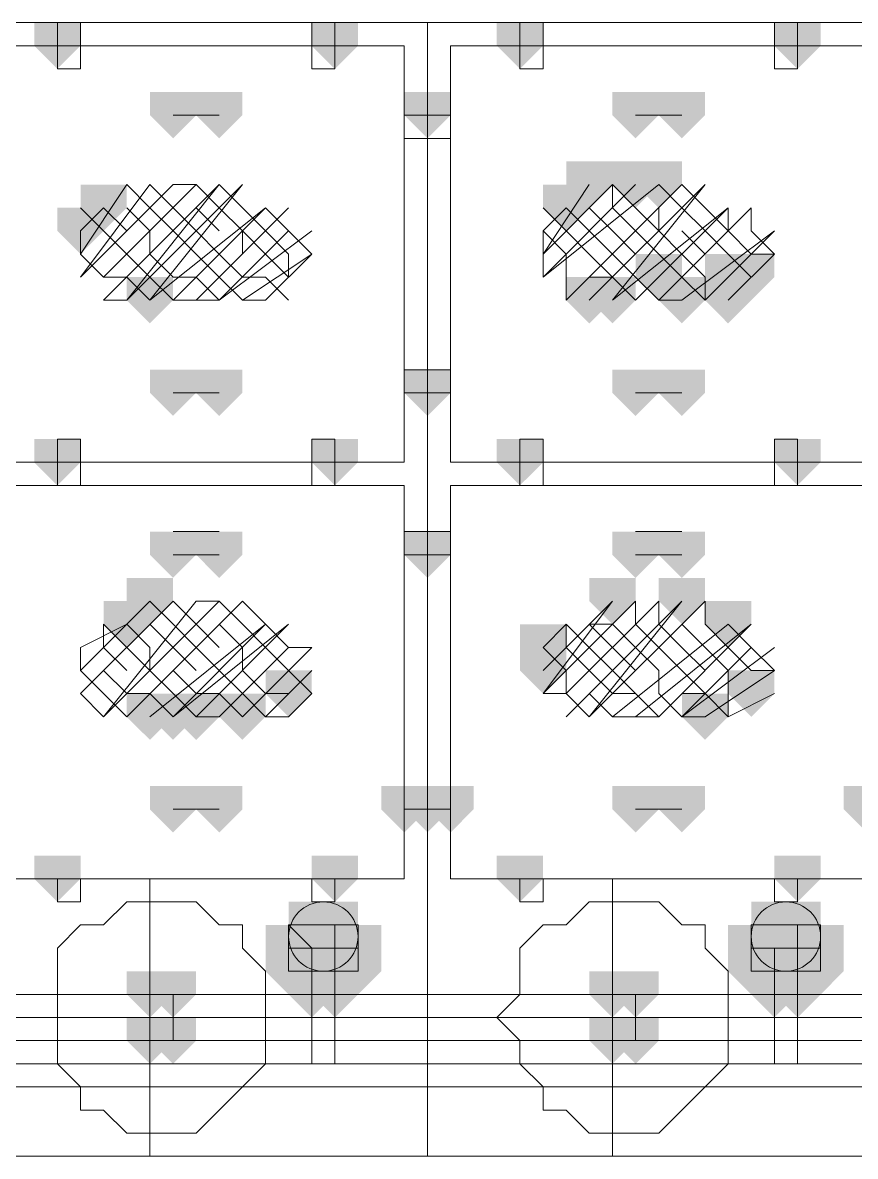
# Model space of a CAD drawing. Header units: millimetres. Extents: x 2315 to 4619, y 1334 to 1897.
# Drawn here: x 3733.624 to 3735.823, y 1525.449 to 1528.442 of the extents above; entities that cross this region are included whole.
import ezdxf

# ---------------------------------------------------------------- set-up
doc = ezdxf.new("R2010")
doc.units = ezdxf.units.MM
for name, color, linetype in [('PDF_3中心线层', 1, 'Continuous'), ('PDF_4虚线层', 2, 'Continuous'), ('PDF_5剖面线层', 2, 'Continuous'), ('PDF_剖面线层', 4, 'Continuous'), ('PDF_细实线层', 7, 'Continuous')]:
    doc.layers.add(name, color=color, linetype=linetype)

msp = doc.modelspace()

# ---------------------------------------------------------------- hatches: boundary and pattern name
at = {"layer": 'PDF_3中心线层', "transparency": 33554559}
for points in [[(3733.7154, 1528.4417), (3733.6543, 1528.4417), (3733.6543, 1528.3806), (3733.7154, 1528.3195), (3733.7765, 1528.3806), (3733.7765, 1528.4417)], [(3733.7154, 1528.4417), (3733.6543, 1528.4417), (3733.6543, 1528.3806), (3733.7154, 1528.3195), (3733.7765, 1528.3806), (3733.7765, 1528.4417)], [(3734.4484, 1528.4417), (3734.3873, 1528.4417), (3734.3873, 1528.3806), (3734.4484, 1528.3195), (3734.5094, 1528.3806), (3734.5094, 1528.4417)], [(3734.4484, 1528.4417), (3734.3873, 1528.4417), (3734.3873, 1528.3806), (3734.4484, 1528.3195), (3734.5094, 1528.3806), (3734.5094, 1528.4417)], [(3734.4484, 1528.4417), (3734.3873, 1528.4417), (3734.3873, 1528.3806), (3734.4484, 1528.3195), (3734.5094, 1528.3806), (3734.5094, 1528.4417)], [(3734.4484, 1528.4417), (3734.3873, 1528.4417), (3734.3873, 1528.3806), (3734.4484, 1528.3195), (3734.5094, 1528.3806), (3734.5094, 1528.4417)], [(3734.937, 1528.4417), (3734.8759, 1528.4417), (3734.8759, 1528.3806), (3734.937, 1528.3195), (3734.9981, 1528.3806), (3734.9981, 1528.4417)], [(3734.937, 1528.4417), (3734.8759, 1528.4417), (3734.8759, 1528.3806), (3734.937, 1528.3195), (3734.9981, 1528.3806), (3734.9981, 1528.4417)], [(3734.937, 1528.4417), (3734.8759, 1528.4417), (3734.8759, 1528.3806), (3734.937, 1528.3195), (3734.9981, 1528.3806), (3734.9981, 1528.4417)], [(3734.937, 1528.4417), (3734.8759, 1528.4417), (3734.8759, 1528.3806), (3734.937, 1528.3195), (3734.9981, 1528.3806), (3734.9981, 1528.4417)], [(3735.67, 1528.4417), (3735.6089, 1528.4417), (3735.6089, 1528.3806), (3735.67, 1528.3195), (3735.7311, 1528.3806), (3735.7311, 1528.4417)], [(3735.67, 1528.4417), (3735.6089, 1528.4417), (3735.6089, 1528.3806), (3735.67, 1528.3195), (3735.7311, 1528.3806), (3735.7311, 1528.4417)], [(3735.67, 1528.4417), (3735.6089, 1528.4417), (3735.6089, 1528.3806), (3735.67, 1528.3195), (3735.7311, 1528.3806), (3735.7311, 1528.4417)], [(3735.67, 1528.4417), (3735.6089, 1528.4417), (3735.6089, 1528.3806), (3735.67, 1528.3195), (3735.7311, 1528.3806), (3735.7311, 1528.4417)], [(3734.6927, 1528.2584), (3734.6316, 1528.2584), (3734.6316, 1528.1974), (3734.6927, 1528.1363), (3734.7538, 1528.1974), (3734.7538, 1528.2584)], [(3734.6927, 1528.2584), (3734.6316, 1528.2584), (3734.6316, 1528.1974), (3734.6927, 1528.1363), (3734.7538, 1528.1974), (3734.7538, 1528.2584)], [(3734.6927, 1528.2584), (3734.6316, 1528.2584), (3734.6316, 1528.1974), (3734.6927, 1528.1363), (3734.7538, 1528.1974), (3734.7538, 1528.2584)], [(3734.6927, 1528.2584), (3734.6316, 1528.2584), (3734.6316, 1528.1974), (3734.6927, 1528.1363), (3734.7538, 1528.1974), (3734.7538, 1528.2584)], [(3734.6927, 1527.5255), (3734.6316, 1527.5255), (3734.6316, 1527.4644), (3734.6927, 1527.4033), (3734.7538, 1527.4644), (3734.7538, 1527.5255)], [(3734.6927, 1527.5255), (3734.6316, 1527.5255), (3734.6316, 1527.4644), (3734.6927, 1527.4033), (3734.7538, 1527.4644), (3734.7538, 1527.5255)], [(3733.7154, 1527.3422), (3733.6543, 1527.3422), (3733.6543, 1527.2811), (3733.7154, 1527.2201), (3733.7765, 1527.2811), (3733.7765, 1527.3422)], [(3733.7154, 1527.3422), (3733.6543, 1527.3422), (3733.6543, 1527.2811), (3733.7154, 1527.2201), (3733.7765, 1527.2811), (3733.7765, 1527.3422)], [(3734.4484, 1527.3422), (3734.3873, 1527.3422), (3734.3873, 1527.2811), (3734.4484, 1527.2201), (3734.5094, 1527.2811), (3734.5094, 1527.3422)], [(3734.4484, 1527.3422), (3734.3873, 1527.3422), (3734.3873, 1527.2811), (3734.4484, 1527.2201), (3734.5094, 1527.2811), (3734.5094, 1527.3422)], [(3734.4484, 1527.3422), (3734.3873, 1527.3422), (3734.3873, 1527.2811), (3734.4484, 1527.2201), (3734.5094, 1527.2811), (3734.5094, 1527.3422)], [(3734.4484, 1527.3422), (3734.3873, 1527.3422), (3734.3873, 1527.2811), (3734.4484, 1527.2201), (3734.5094, 1527.2811), (3734.5094, 1527.3422)], [(3734.937, 1527.3422), (3734.8759, 1527.3422), (3734.8759, 1527.2811), (3734.937, 1527.2201), (3734.9981, 1527.2811), (3734.9981, 1527.3422)], [(3734.937, 1527.3422), (3734.8759, 1527.3422), (3734.8759, 1527.2811), (3734.937, 1527.2201), (3734.9981, 1527.2811), (3734.9981, 1527.3422)], [(3734.937, 1527.3422), (3734.8759, 1527.3422), (3734.8759, 1527.2811), (3734.937, 1527.2201), (3734.9981, 1527.2811), (3734.9981, 1527.3422)], [(3734.937, 1527.3422), (3734.8759, 1527.3422), (3734.8759, 1527.2811), (3734.937, 1527.2201), (3734.9981, 1527.2811), (3734.9981, 1527.3422)], [(3735.67, 1527.3422), (3735.6089, 1527.3422), (3735.6089, 1527.2811), (3735.67, 1527.2201), (3735.7311, 1527.2811), (3735.7311, 1527.3422)], [(3735.67, 1527.3422), (3735.6089, 1527.3422), (3735.6089, 1527.2811), (3735.67, 1527.2201), (3735.7311, 1527.2811), (3735.7311, 1527.3422)], [(3735.67, 1527.3422), (3735.6089, 1527.3422), (3735.6089, 1527.2811), (3735.67, 1527.2201), (3735.7311, 1527.2811), (3735.7311, 1527.3422)], [(3735.67, 1527.3422), (3735.6089, 1527.3422), (3735.6089, 1527.2811), (3735.67, 1527.2201), (3735.7311, 1527.2811), (3735.7311, 1527.3422)], [(3734.6927, 1527.0979), (3734.6316, 1527.0979), (3734.6316, 1527.0368), (3734.6927, 1526.9757), (3734.7538, 1527.0368), (3734.7538, 1527.0979)], [(3734.6927, 1527.0979), (3734.6316, 1527.0979), (3734.6316, 1527.0368), (3734.6927, 1526.9757), (3734.7538, 1527.0368), (3734.7538, 1527.0979)], [(3734.6927, 1526.426), (3734.6316, 1526.426), (3734.6316, 1526.3649), (3734.6927, 1526.3038), (3734.7538, 1526.3649), (3734.7538, 1526.426)], [(3734.6927, 1526.426), (3734.6316, 1526.426), (3734.6316, 1526.3649), (3734.6927, 1526.3038), (3734.7538, 1526.3649), (3734.7538, 1526.426)], [(3734.6927, 1526.426), (3734.6316, 1526.426), (3734.6316, 1526.3649), (3734.6927, 1526.3038), (3734.7538, 1526.3649), (3734.7538, 1526.426)], [(3734.6927, 1526.426), (3734.6316, 1526.426), (3734.6316, 1526.3649), (3734.6927, 1526.3038), (3734.7538, 1526.3649), (3734.7538, 1526.426)], [(3733.7154, 1526.2428), (3733.6543, 1526.2428), (3733.6543, 1526.1817), (3733.7154, 1526.1206), (3733.7765, 1526.1817), (3733.7765, 1526.2428)], [(3733.7154, 1526.2428), (3733.6543, 1526.2428), (3733.6543, 1526.1817), (3733.7154, 1526.1206), (3733.7765, 1526.1817), (3733.7765, 1526.2428)], [(3734.4484, 1526.2428), (3734.3873, 1526.2428), (3734.3873, 1526.1817), (3734.4484, 1526.1206), (3734.5094, 1526.1817), (3734.5094, 1526.2428)], [(3734.4484, 1526.2428), (3734.3873, 1526.2428), (3734.3873, 1526.1817), (3734.4484, 1526.1206), (3734.5094, 1526.1817), (3734.5094, 1526.2428)], [(3734.4484, 1526.2428), (3734.3873, 1526.2428), (3734.3873, 1526.1817), (3734.4484, 1526.1206), (3734.5094, 1526.1817), (3734.5094, 1526.2428)], [(3734.4484, 1526.2428), (3734.3873, 1526.2428), (3734.3873, 1526.1817), (3734.4484, 1526.1206), (3734.5094, 1526.1817), (3734.5094, 1526.2428)], [(3734.937, 1526.2428), (3734.8759, 1526.2428), (3734.8759, 1526.1817), (3734.937, 1526.1206), (3734.9981, 1526.1817), (3734.9981, 1526.2428)], [(3734.937, 1526.2428), (3734.8759, 1526.2428), (3734.8759, 1526.1817), (3734.937, 1526.1206), (3734.9981, 1526.1817), (3734.9981, 1526.2428)], [(3734.937, 1526.2428), (3734.8759, 1526.2428), (3734.8759, 1526.1817), (3734.937, 1526.1206), (3734.9981, 1526.1817), (3734.9981, 1526.2428)], [(3734.937, 1526.2428), (3734.8759, 1526.2428), (3734.8759, 1526.1817), (3734.937, 1526.1206), (3734.9981, 1526.1817), (3734.9981, 1526.2428)], [(3735.67, 1526.2428), (3735.6089, 1526.2428), (3735.6089, 1526.1817), (3735.67, 1526.1206), (3735.7311, 1526.1817), (3735.7311, 1526.2428)], [(3735.67, 1526.2428), (3735.6089, 1526.2428), (3735.6089, 1526.1817), (3735.67, 1526.1206), (3735.7311, 1526.1817), (3735.7311, 1526.2428)], [(3735.67, 1526.2428), (3735.6089, 1526.2428), (3735.6089, 1526.1817), (3735.67, 1526.1206), (3735.7311, 1526.1817), (3735.7311, 1526.2428)], [(3735.67, 1526.2428), (3735.6089, 1526.2428), (3735.6089, 1526.1817), (3735.67, 1526.1206), (3735.7311, 1526.1817), (3735.7311, 1526.2428)]]:
    msp.add_hatch(color=256, dxfattribs=at).paths.add_polyline_path(points)
at = {"layer": 'PDF_4虚线层', "transparency": 33554559}
for points in [[(3734.4484, 1526.0595), (3734.3873, 1526.0595), (3734.3873, 1525.9984), (3734.4484, 1525.9374), (3734.5094, 1525.9984), (3734.5094, 1526.0595)], [(3735.67, 1526.0595), (3735.6089, 1526.0595), (3735.6089, 1525.9984), (3735.67, 1525.9374), (3735.7311, 1525.9984), (3735.7311, 1526.0595)]]:
    msp.add_hatch(color=256, dxfattribs=at).paths.add_polyline_path(points)
at = {"layer": 'PDF_5剖面线层', "transparency": 33554559}
for points in [[(3735.1202, 1528.0752), (3735.0592, 1528.0752), (3735.0592, 1528.0141), (3735.1202, 1527.953), (3735.1813, 1528.0141), (3735.1813, 1528.0752)], [(3735.2424, 1528.0752), (3735.1813, 1528.0752), (3735.1813, 1528.0141), (3735.2424, 1527.953), (3735.3035, 1528.0141), (3735.3035, 1528.0752)], [(3735.3035, 1528.0752), (3735.2424, 1528.0752), (3735.2424, 1528.0141), (3735.3035, 1527.953), (3735.3646, 1528.0141), (3735.3646, 1528.0752)], [(3733.8375, 1528.0141), (3733.7765, 1528.0141), (3733.7765, 1527.953), (3733.8375, 1527.8919), (3733.8986, 1527.953), (3733.8986, 1528.0141)], [(3735.0592, 1528.0141), (3734.9981, 1528.0141), (3734.9981, 1527.953), (3735.0592, 1527.8919), (3735.1202, 1527.953), (3735.1202, 1528.0141)], [(3733.7765, 1527.953), (3733.7154, 1527.953), (3733.7154, 1527.8919), (3733.7765, 1527.8309), (3733.8375, 1527.8919), (3733.8375, 1527.953)], [(3735.3035, 1527.8309), (3735.2424, 1527.8309), (3735.2424, 1527.7698), (3735.3035, 1527.7087), (3735.3646, 1527.7698), (3735.3646, 1527.8309)], [(3735.4867, 1527.8309), (3735.4257, 1527.8309), (3735.4257, 1527.7698), (3735.4867, 1527.7087), (3735.5478, 1527.7698), (3735.5478, 1527.8309)], [(3735.5478, 1527.8309), (3735.4867, 1527.8309), (3735.4867, 1527.7698), (3735.5478, 1527.7087), (3735.6089, 1527.7698), (3735.6089, 1527.8309)], [(3733.9597, 1527.7698), (3733.8986, 1527.7698), (3733.8986, 1527.7087), (3733.9597, 1527.6476), (3734.0208, 1527.7087), (3734.0208, 1527.7698)], [(3735.1202, 1527.7698), (3735.0592, 1527.7698), (3735.0592, 1527.7087), (3735.1202, 1527.6476), (3735.1813, 1527.7087), (3735.1813, 1527.7698)], [(3735.1813, 1527.7698), (3735.1202, 1527.7698), (3735.1202, 1527.7087), (3735.1813, 1527.6476), (3735.2424, 1527.7087), (3735.2424, 1527.7698)], [(3735.3646, 1527.7698), (3735.3035, 1527.7698), (3735.3035, 1527.7087), (3735.3646, 1527.6476), (3735.4257, 1527.7087), (3735.4257, 1527.7698)], [(3735.4867, 1527.7698), (3735.4257, 1527.7698), (3735.4257, 1527.7087), (3735.4867, 1527.6476), (3735.5478, 1527.7087), (3735.5478, 1527.7698)], [(3733.9597, 1526.9757), (3733.8986, 1526.9757), (3733.8986, 1526.9147), (3733.9597, 1526.8536), (3734.0208, 1526.9147), (3734.0208, 1526.9757)], [(3735.1813, 1526.9757), (3735.1202, 1526.9757), (3735.1202, 1526.9147), (3735.1813, 1526.8536), (3735.2424, 1526.9147), (3735.2424, 1526.9757)], [(3735.3646, 1526.9757), (3735.3035, 1526.9757), (3735.3035, 1526.9147), (3735.3646, 1526.8536), (3735.4257, 1526.9147), (3735.4257, 1526.9757)], [(3733.8986, 1526.9147), (3733.8375, 1526.9147), (3733.8375, 1526.8536), (3733.8986, 1526.7925), (3733.9597, 1526.8536), (3733.9597, 1526.9147)], [(3735.4867, 1526.9147), (3735.4257, 1526.9147), (3735.4257, 1526.8536), (3735.4867, 1526.7925), (3735.5478, 1526.8536), (3735.5478, 1526.9147)], [(3734.9981, 1526.8536), (3734.937, 1526.8536), (3734.937, 1526.7925), (3734.9981, 1526.7314), (3735.0592, 1526.7925), (3735.0592, 1526.8536)], [(3734.9981, 1526.7925), (3734.937, 1526.7925), (3734.937, 1526.7314), (3734.9981, 1526.6703), (3735.0592, 1526.7314), (3735.0592, 1526.7925)], [(3734.3262, 1526.7314), (3734.2651, 1526.7314), (3734.2651, 1526.6703), (3734.3262, 1526.6092), (3734.3873, 1526.6703), (3734.3873, 1526.7314)], [(3735.5478, 1526.7314), (3735.4867, 1526.7314), (3735.4867, 1526.6703), (3735.5478, 1526.6092), (3735.6089, 1526.6703), (3735.6089, 1526.7314)], [(3733.9597, 1526.6703), (3733.8986, 1526.6703), (3733.8986, 1526.6092), (3733.9597, 1526.5482), (3734.0208, 1526.6092), (3734.0208, 1526.6703)], [(3734.0208, 1526.6703), (3733.9597, 1526.6703), (3733.9597, 1526.6092), (3734.0208, 1526.5482), (3734.0819, 1526.6092), (3734.0819, 1526.6703)], [(3734.0819, 1526.6703), (3734.0208, 1526.6703), (3734.0208, 1526.6092), (3734.0819, 1526.5482), (3734.1429, 1526.6092), (3734.1429, 1526.6703)], [(3734.204, 1526.6703), (3734.1429, 1526.6703), (3734.1429, 1526.6092), (3734.204, 1526.5482), (3734.2651, 1526.6092), (3734.2651, 1526.6703)], [(3735.4257, 1526.6703), (3735.3646, 1526.6703), (3735.3646, 1526.6092), (3735.4257, 1526.5482), (3735.4867, 1526.6092), (3735.4867, 1526.6703)]]:
    msp.add_hatch(color=256, dxfattribs=at).paths.add_polyline_path(points)
at = {"layer": 'PDF_细实线层', "transparency": 33554559}
for points in [[(3733.7154, 1528.4417), (3733.6543, 1528.4417), (3733.6543, 1528.3806), (3733.7154, 1528.3195), (3733.7765, 1528.3806), (3733.7765, 1528.4417)], [(3734.4484, 1528.4417), (3734.3873, 1528.4417), (3734.3873, 1528.3806), (3734.4484, 1528.3195), (3734.5094, 1528.3806), (3734.5094, 1528.4417)], [(3734.937, 1528.4417), (3734.8759, 1528.4417), (3734.8759, 1528.3806), (3734.937, 1528.3195), (3734.9981, 1528.3806), (3734.9981, 1528.4417)], [(3735.67, 1528.4417), (3735.6089, 1528.4417), (3735.6089, 1528.3806), (3735.67, 1528.3195), (3735.7311, 1528.3806), (3735.7311, 1528.4417)], [(3734.0208, 1528.2584), (3733.9597, 1528.2584), (3733.9597, 1528.1974), (3734.0208, 1528.1363), (3734.0819, 1528.1974), (3734.0819, 1528.2584)], [(3734.1429, 1528.2584), (3734.0819, 1528.2584), (3734.0819, 1528.1974), (3734.1429, 1528.1363), (3734.204, 1528.1974), (3734.204, 1528.2584)], [(3734.6927, 1528.2584), (3734.6316, 1528.2584), (3734.6316, 1528.1974), (3734.6927, 1528.1363), (3734.7538, 1528.1974), (3734.7538, 1528.2584)], [(3735.2424, 1528.2584), (3735.1813, 1528.2584), (3735.1813, 1528.1974), (3735.2424, 1528.1363), (3735.3035, 1528.1974), (3735.3035, 1528.2584)], [(3735.3646, 1528.2584), (3735.3035, 1528.2584), (3735.3035, 1528.1974), (3735.3646, 1528.1363), (3735.4257, 1528.1974), (3735.4257, 1528.2584)], [(3734.0208, 1527.5255), (3733.9597, 1527.5255), (3733.9597, 1527.4644), (3734.0208, 1527.4033), (3734.0819, 1527.4644), (3734.0819, 1527.5255)], [(3734.1429, 1527.5255), (3734.0819, 1527.5255), (3734.0819, 1527.4644), (3734.1429, 1527.4033), (3734.204, 1527.4644), (3734.204, 1527.5255)], [(3734.6927, 1527.5255), (3734.6316, 1527.5255), (3734.6316, 1527.4644), (3734.6927, 1527.4033), (3734.7538, 1527.4644), (3734.7538, 1527.5255)], [(3735.2424, 1527.5255), (3735.1813, 1527.5255), (3735.1813, 1527.4644), (3735.2424, 1527.4033), (3735.3035, 1527.4644), (3735.3035, 1527.5255)], [(3735.3646, 1527.5255), (3735.3035, 1527.5255), (3735.3035, 1527.4644), (3735.3646, 1527.4033), (3735.4257, 1527.4644), (3735.4257, 1527.5255)], [(3733.7154, 1527.3422), (3733.6543, 1527.3422), (3733.6543, 1527.2811), (3733.7154, 1527.2201), (3733.7765, 1527.2811), (3733.7765, 1527.3422)], [(3734.4484, 1527.3422), (3734.3873, 1527.3422), (3734.3873, 1527.2811), (3734.4484, 1527.2201), (3734.5094, 1527.2811), (3734.5094, 1527.3422)], [(3734.937, 1527.3422), (3734.8759, 1527.3422), (3734.8759, 1527.2811), (3734.937, 1527.2201), (3734.9981, 1527.2811), (3734.9981, 1527.3422)], [(3735.67, 1527.3422), (3735.6089, 1527.3422), (3735.6089, 1527.2811), (3735.67, 1527.2201), (3735.7311, 1527.2811), (3735.7311, 1527.3422)], [(3734.0208, 1527.0979), (3733.9597, 1527.0979), (3733.9597, 1527.0368), (3734.0208, 1526.9757), (3734.0819, 1527.0368), (3734.0819, 1527.0979)], [(3734.1429, 1527.0979), (3734.0819, 1527.0979), (3734.0819, 1527.0368), (3734.1429, 1526.9757), (3734.204, 1527.0368), (3734.204, 1527.0979)], [(3734.6927, 1527.0979), (3734.6316, 1527.0979), (3734.6316, 1527.0368), (3734.6927, 1526.9757), (3734.7538, 1527.0368), (3734.7538, 1527.0979)], [(3735.2424, 1527.0979), (3735.1813, 1527.0979), (3735.1813, 1527.0368), (3735.2424, 1526.9757), (3735.3035, 1527.0368), (3735.3035, 1527.0979)], [(3735.3646, 1527.0979), (3735.3035, 1527.0979), (3735.3035, 1527.0368), (3735.3646, 1526.9757), (3735.4257, 1527.0368), (3735.4257, 1527.0979)], [(3734.0208, 1526.426), (3733.9597, 1526.426), (3733.9597, 1526.3649), (3734.0208, 1526.3038), (3734.0819, 1526.3649), (3734.0819, 1526.426)], [(3734.1429, 1526.426), (3734.0819, 1526.426), (3734.0819, 1526.3649), (3734.1429, 1526.3038), (3734.204, 1526.3649), (3734.204, 1526.426)], [(3734.6316, 1526.426), (3734.5705, 1526.426), (3734.5705, 1526.3649), (3734.6316, 1526.3038), (3734.6927, 1526.3649), (3734.6927, 1526.426)], [(3734.6316, 1526.426), (3734.5705, 1526.426), (3734.5705, 1526.3649), (3734.6316, 1526.3038), (3734.6927, 1526.3649), (3734.6927, 1526.426)], [(3734.6927, 1526.426), (3734.6316, 1526.426), (3734.6316, 1526.3649), (3734.6927, 1526.3038), (3734.7538, 1526.3649), (3734.7538, 1526.426)], [(3734.7538, 1526.426), (3734.6927, 1526.426), (3734.6927, 1526.3649), (3734.7538, 1526.3038), (3734.8148, 1526.3649), (3734.8148, 1526.426)], [(3734.7538, 1526.426), (3734.6927, 1526.426), (3734.6927, 1526.3649), (3734.7538, 1526.3038), (3734.8148, 1526.3649), (3734.8148, 1526.426)], [(3735.2424, 1526.426), (3735.1813, 1526.426), (3735.1813, 1526.3649), (3735.2424, 1526.3038), (3735.3035, 1526.3649), (3735.3035, 1526.426)], [(3735.3646, 1526.426), (3735.3035, 1526.426), (3735.3035, 1526.3649), (3735.3646, 1526.3038), (3735.4257, 1526.3649), (3735.4257, 1526.426)], [(3735.8532, 1526.426), (3735.7921, 1526.426), (3735.7921, 1526.3649), (3735.8532, 1526.3038), (3735.9143, 1526.3649), (3735.9143, 1526.426)], [(3735.8532, 1526.426), (3735.7921, 1526.426), (3735.7921, 1526.3649), (3735.8532, 1526.3038), (3735.9143, 1526.3649), (3735.9143, 1526.426)], [(3733.7154, 1526.2428), (3733.6543, 1526.2428), (3733.6543, 1526.1817), (3733.7154, 1526.1206), (3733.7765, 1526.1817), (3733.7765, 1526.2428)], [(3734.4484, 1526.2428), (3734.3873, 1526.2428), (3734.3873, 1526.1817), (3734.4484, 1526.1206), (3734.5094, 1526.1817), (3734.5094, 1526.2428)], [(3734.937, 1526.2428), (3734.8759, 1526.2428), (3734.8759, 1526.1817), (3734.937, 1526.1206), (3734.9981, 1526.1817), (3734.9981, 1526.2428)], [(3735.67, 1526.2428), (3735.6089, 1526.2428), (3735.6089, 1526.1817), (3735.67, 1526.1206), (3735.7311, 1526.1817), (3735.7311, 1526.2428)], [(3734.3873, 1526.1206), (3734.3262, 1526.1206), (3734.3262, 1526.0595), (3734.3873, 1525.9984), (3734.4484, 1526.0595), (3734.4484, 1526.1206)], [(3734.4484, 1526.1206), (3734.3873, 1526.1206), (3734.3873, 1526.0595), (3734.4484, 1525.9984), (3734.5094, 1526.0595), (3734.5094, 1526.1206)], [(3734.4484, 1526.1206), (3734.3873, 1526.1206), (3734.3873, 1526.0595), (3734.4484, 1525.9984), (3734.5094, 1526.0595), (3734.5094, 1526.1206)], [(3734.4484, 1526.1206), (3734.3873, 1526.1206), (3734.3873, 1526.0595), (3734.4484, 1525.9984), (3734.5094, 1526.0595), (3734.5094, 1526.1206)], [(3734.4484, 1526.1206), (3734.3873, 1526.1206), (3734.3873, 1526.0595), (3734.4484, 1525.9984), (3734.5094, 1526.0595), (3734.5094, 1526.1206)], [(3735.6089, 1526.1206), (3735.5478, 1526.1206), (3735.5478, 1526.0595), (3735.6089, 1525.9984), (3735.67, 1526.0595), (3735.67, 1526.1206)], [(3735.67, 1526.1206), (3735.6089, 1526.1206), (3735.6089, 1526.0595), (3735.67, 1525.9984), (3735.7311, 1526.0595), (3735.7311, 1526.1206)], [(3735.67, 1526.1206), (3735.6089, 1526.1206), (3735.6089, 1526.0595), (3735.67, 1525.9984), (3735.7311, 1526.0595), (3735.7311, 1526.1206)], [(3735.67, 1526.1206), (3735.6089, 1526.1206), (3735.6089, 1526.0595), (3735.67, 1525.9984), (3735.7311, 1526.0595), (3735.7311, 1526.1206)], [(3735.67, 1526.1206), (3735.6089, 1526.1206), (3735.6089, 1526.0595), (3735.67, 1525.9984), (3735.7311, 1526.0595), (3735.7311, 1526.1206)], [(3734.3262, 1526.0595), (3734.2651, 1526.0595), (3734.2651, 1525.9984), (3734.3262, 1525.9374), (3734.3873, 1525.9984), (3734.3873, 1526.0595)], [(3734.3262, 1526.0595), (3734.2651, 1526.0595), (3734.2651, 1525.9984), (3734.3262, 1525.9374), (3734.3873, 1525.9984), (3734.3873, 1526.0595)], [(3734.3262, 1526.0595), (3734.2651, 1526.0595), (3734.2651, 1525.9984), (3734.3262, 1525.9374), (3734.3873, 1525.9984), (3734.3873, 1526.0595)], [(3734.3873, 1526.0595), (3734.3262, 1526.0595), (3734.3262, 1525.9984), (3734.3873, 1525.9374), (3734.4484, 1525.9984), (3734.4484, 1526.0595)], [(3734.3873, 1526.0595), (3734.3262, 1526.0595), (3734.3262, 1525.9984), (3734.3873, 1525.9374), (3734.4484, 1525.9984), (3734.4484, 1526.0595)], [(3734.4484, 1526.0595), (3734.3873, 1526.0595), (3734.3873, 1525.9984), (3734.4484, 1525.9374), (3734.5094, 1525.9984), (3734.5094, 1526.0595)], [(3734.4484, 1526.0595), (3734.3873, 1526.0595), (3734.3873, 1525.9984), (3734.4484, 1525.9374), (3734.5094, 1525.9984), (3734.5094, 1526.0595)], [(3734.4484, 1526.0595), (3734.3873, 1526.0595), (3734.3873, 1525.9984), (3734.4484, 1525.9374), (3734.5094, 1525.9984), (3734.5094, 1526.0595)], [(3734.4484, 1526.0595), (3734.3873, 1526.0595), (3734.3873, 1525.9984), (3734.4484, 1525.9374), (3734.5094, 1525.9984), (3734.5094, 1526.0595)], [(3734.5094, 1526.0595), (3734.4484, 1526.0595), (3734.4484, 1525.9984), (3734.5094, 1525.9374), (3734.5705, 1525.9984), (3734.5705, 1526.0595)], [(3734.5094, 1526.0595), (3734.4484, 1526.0595), (3734.4484, 1525.9984), (3734.5094, 1525.9374), (3734.5705, 1525.9984), (3734.5705, 1526.0595)], [(3734.5094, 1526.0595), (3734.4484, 1526.0595), (3734.4484, 1525.9984), (3734.5094, 1525.9374), (3734.5705, 1525.9984), (3734.5705, 1526.0595)], [(3734.5094, 1526.0595), (3734.4484, 1526.0595), (3734.4484, 1525.9984), (3734.5094, 1525.9374), (3734.5705, 1525.9984), (3734.5705, 1526.0595)], [(3734.5094, 1526.0595), (3734.4484, 1526.0595), (3734.4484, 1525.9984), (3734.5094, 1525.9374), (3734.5705, 1525.9984), (3734.5705, 1526.0595)], [(3735.5478, 1526.0595), (3735.4867, 1526.0595), (3735.4867, 1525.9984), (3735.5478, 1525.9374), (3735.6089, 1525.9984), (3735.6089, 1526.0595)], [(3735.5478, 1526.0595), (3735.4867, 1526.0595), (3735.4867, 1525.9984), (3735.5478, 1525.9374), (3735.6089, 1525.9984), (3735.6089, 1526.0595)], [(3735.5478, 1526.0595), (3735.4867, 1526.0595), (3735.4867, 1525.9984), (3735.5478, 1525.9374), (3735.6089, 1525.9984), (3735.6089, 1526.0595)], [(3735.5478, 1526.0595), (3735.4867, 1526.0595), (3735.4867, 1525.9984), (3735.5478, 1525.9374), (3735.6089, 1525.9984), (3735.6089, 1526.0595)], [(3735.5478, 1526.0595), (3735.4867, 1526.0595), (3735.4867, 1525.9984), (3735.5478, 1525.9374), (3735.6089, 1525.9984), (3735.6089, 1526.0595)], [(3735.6089, 1526.0595), (3735.5478, 1526.0595), (3735.5478, 1525.9984), (3735.6089, 1525.9374), (3735.67, 1525.9984), (3735.67, 1526.0595)], [(3735.67, 1526.0595), (3735.6089, 1526.0595), (3735.6089, 1525.9984), (3735.67, 1525.9374), (3735.7311, 1525.9984), (3735.7311, 1526.0595)], [(3735.67, 1526.0595), (3735.6089, 1526.0595), (3735.6089, 1525.9984), (3735.67, 1525.9374), (3735.7311, 1525.9984), (3735.7311, 1526.0595)], [(3735.67, 1526.0595), (3735.6089, 1526.0595), (3735.6089, 1525.9984), (3735.67, 1525.9374), (3735.7311, 1525.9984), (3735.7311, 1526.0595)], [(3735.67, 1526.0595), (3735.6089, 1526.0595), (3735.6089, 1525.9984), (3735.67, 1525.9374), (3735.7311, 1525.9984), (3735.7311, 1526.0595)], [(3735.7311, 1526.0595), (3735.67, 1526.0595), (3735.67, 1525.9984), (3735.7311, 1525.9374), (3735.7921, 1525.9984), (3735.7921, 1526.0595)], [(3735.7311, 1526.0595), (3735.67, 1526.0595), (3735.67, 1525.9984), (3735.7311, 1525.9374), (3735.7921, 1525.9984), (3735.7921, 1526.0595)], [(3735.7311, 1526.0595), (3735.67, 1526.0595), (3735.67, 1525.9984), (3735.7311, 1525.9374), (3735.7921, 1525.9984), (3735.7921, 1526.0595)], [(3735.7311, 1526.0595), (3735.67, 1526.0595), (3735.67, 1525.9984), (3735.7311, 1525.9374), (3735.7921, 1525.9984), (3735.7921, 1526.0595)], [(3735.7311, 1526.0595), (3735.67, 1526.0595), (3735.67, 1525.9984), (3735.7311, 1525.9374), (3735.7921, 1525.9984), (3735.7921, 1526.0595)], [(3734.3262, 1525.9984), (3734.2651, 1525.9984), (3734.2651, 1525.9374), (3734.3262, 1525.8763), (3734.3873, 1525.9374), (3734.3873, 1525.9984)], [(3734.3262, 1525.9984), (3734.2651, 1525.9984), (3734.2651, 1525.9374), (3734.3262, 1525.8763), (3734.3873, 1525.9374), (3734.3873, 1525.9984)], [(3734.3262, 1525.9984), (3734.2651, 1525.9984), (3734.2651, 1525.9374), (3734.3262, 1525.8763), (3734.3873, 1525.9374), (3734.3873, 1525.9984)], [(3734.3262, 1525.9984), (3734.2651, 1525.9984), (3734.2651, 1525.9374), (3734.3262, 1525.8763), (3734.3873, 1525.9374), (3734.3873, 1525.9984)], [(3734.3873, 1525.9984), (3734.3262, 1525.9984), (3734.3262, 1525.9374), (3734.3873, 1525.8763), (3734.4484, 1525.9374), (3734.4484, 1525.9984)], [(3734.3873, 1525.9984), (3734.3262, 1525.9984), (3734.3262, 1525.9374), (3734.3873, 1525.8763), (3734.4484, 1525.9374), (3734.4484, 1525.9984)], [(3734.4484, 1525.9984), (3734.3873, 1525.9984), (3734.3873, 1525.9374), (3734.4484, 1525.8763), (3734.5094, 1525.9374), (3734.5094, 1525.9984)], [(3734.4484, 1525.9984), (3734.3873, 1525.9984), (3734.3873, 1525.9374), (3734.4484, 1525.8763), (3734.5094, 1525.9374), (3734.5094, 1525.9984)], [(3734.4484, 1525.9984), (3734.3873, 1525.9984), (3734.3873, 1525.9374), (3734.4484, 1525.8763), (3734.5094, 1525.9374), (3734.5094, 1525.9984)], [(3734.5094, 1525.9984), (3734.4484, 1525.9984), (3734.4484, 1525.9374), (3734.5094, 1525.8763), (3734.5705, 1525.9374), (3734.5705, 1525.9984)], [(3734.5094, 1525.9984), (3734.4484, 1525.9984), (3734.4484, 1525.9374), (3734.5094, 1525.8763), (3734.5705, 1525.9374), (3734.5705, 1525.9984)], [(3734.5094, 1525.9984), (3734.4484, 1525.9984), (3734.4484, 1525.9374), (3734.5094, 1525.8763), (3734.5705, 1525.9374), (3734.5705, 1525.9984)], [(3734.5094, 1525.9984), (3734.4484, 1525.9984), (3734.4484, 1525.9374), (3734.5094, 1525.8763), (3734.5705, 1525.9374), (3734.5705, 1525.9984)], [(3734.5094, 1525.9984), (3734.4484, 1525.9984), (3734.4484, 1525.9374), (3734.5094, 1525.8763), (3734.5705, 1525.9374), (3734.5705, 1525.9984)], [(3734.5094, 1525.9984), (3734.4484, 1525.9984), (3734.4484, 1525.9374), (3734.5094, 1525.8763), (3734.5705, 1525.9374), (3734.5705, 1525.9984)], [(3734.5094, 1525.9984), (3734.4484, 1525.9984), (3734.4484, 1525.9374), (3734.5094, 1525.8763), (3734.5705, 1525.9374), (3734.5705, 1525.9984)], [(3735.5478, 1525.9984), (3735.4867, 1525.9984), (3735.4867, 1525.9374), (3735.5478, 1525.8763), (3735.6089, 1525.9374), (3735.6089, 1525.9984)], [(3735.5478, 1525.9984), (3735.4867, 1525.9984), (3735.4867, 1525.9374), (3735.5478, 1525.8763), (3735.6089, 1525.9374), (3735.6089, 1525.9984)], [(3735.5478, 1525.9984), (3735.4867, 1525.9984), (3735.4867, 1525.9374), (3735.5478, 1525.8763), (3735.6089, 1525.9374), (3735.6089, 1525.9984)], [(3735.5478, 1525.9984), (3735.4867, 1525.9984), (3735.4867, 1525.9374), (3735.5478, 1525.8763), (3735.6089, 1525.9374), (3735.6089, 1525.9984)], [(3735.5478, 1525.9984), (3735.4867, 1525.9984), (3735.4867, 1525.9374), (3735.5478, 1525.8763), (3735.6089, 1525.9374), (3735.6089, 1525.9984)], [(3735.5478, 1525.9984), (3735.4867, 1525.9984), (3735.4867, 1525.9374), (3735.5478, 1525.8763), (3735.6089, 1525.9374), (3735.6089, 1525.9984)], [(3735.5478, 1525.9984), (3735.4867, 1525.9984), (3735.4867, 1525.9374), (3735.5478, 1525.8763), (3735.6089, 1525.9374), (3735.6089, 1525.9984)], [(3735.6089, 1525.9984), (3735.5478, 1525.9984), (3735.5478, 1525.9374), (3735.6089, 1525.8763), (3735.67, 1525.9374), (3735.67, 1525.9984)], [(3735.67, 1525.9984), (3735.6089, 1525.9984), (3735.6089, 1525.9374), (3735.67, 1525.8763), (3735.7311, 1525.9374), (3735.7311, 1525.9984)], [(3735.67, 1525.9984), (3735.6089, 1525.9984), (3735.6089, 1525.9374), (3735.67, 1525.8763), (3735.7311, 1525.9374), (3735.7311, 1525.9984)], [(3735.67, 1525.9984), (3735.6089, 1525.9984), (3735.6089, 1525.9374), (3735.67, 1525.8763), (3735.7311, 1525.9374), (3735.7311, 1525.9984)], [(3735.7311, 1525.9984), (3735.67, 1525.9984), (3735.67, 1525.9374), (3735.7311, 1525.8763), (3735.7921, 1525.9374), (3735.7921, 1525.9984)], [(3735.7311, 1525.9984), (3735.67, 1525.9984), (3735.67, 1525.9374), (3735.7311, 1525.8763), (3735.7921, 1525.9374), (3735.7921, 1525.9984)], [(3735.7311, 1525.9984), (3735.67, 1525.9984), (3735.67, 1525.9374), (3735.7311, 1525.8763), (3735.7921, 1525.9374), (3735.7921, 1525.9984)], [(3735.7311, 1525.9984), (3735.67, 1525.9984), (3735.67, 1525.9374), (3735.7311, 1525.8763), (3735.7921, 1525.9374), (3735.7921, 1525.9984)], [(3735.7311, 1525.9984), (3735.67, 1525.9984), (3735.67, 1525.9374), (3735.7311, 1525.8763), (3735.7921, 1525.9374), (3735.7921, 1525.9984)], [(3735.7311, 1525.9984), (3735.67, 1525.9984), (3735.67, 1525.9374), (3735.7311, 1525.8763), (3735.7921, 1525.9374), (3735.7921, 1525.9984)], [(3735.7311, 1525.9984), (3735.67, 1525.9984), (3735.67, 1525.9374), (3735.7311, 1525.8763), (3735.7921, 1525.9374), (3735.7921, 1525.9984)], [(3733.9597, 1525.9374), (3733.8986, 1525.9374), (3733.8986, 1525.8763), (3733.9597, 1525.8152), (3734.0208, 1525.8763), (3734.0208, 1525.9374)], [(3734.0208, 1525.9374), (3733.9597, 1525.9374), (3733.9597, 1525.8763), (3734.0208, 1525.8152), (3734.0819, 1525.8763), (3734.0819, 1525.9374)], [(3734.3873, 1525.9374), (3734.3262, 1525.9374), (3734.3262, 1525.8763), (3734.3873, 1525.8152), (3734.4484, 1525.8763), (3734.4484, 1525.9374)], [(3734.4484, 1525.9374), (3734.3873, 1525.9374), (3734.3873, 1525.8763), (3734.4484, 1525.8152), (3734.5094, 1525.8763), (3734.5094, 1525.9374)], [(3734.4484, 1525.9374), (3734.3873, 1525.9374), (3734.3873, 1525.8763), (3734.4484, 1525.8152), (3734.5094, 1525.8763), (3734.5094, 1525.9374)], [(3734.4484, 1525.9374), (3734.3873, 1525.9374), (3734.3873, 1525.8763), (3734.4484, 1525.8152), (3734.5094, 1525.8763), (3734.5094, 1525.9374)], [(3735.1813, 1525.9374), (3735.1202, 1525.9374), (3735.1202, 1525.8763), (3735.1813, 1525.8152), (3735.2424, 1525.8763), (3735.2424, 1525.9374)], [(3735.2424, 1525.9374), (3735.1813, 1525.9374), (3735.1813, 1525.8763), (3735.2424, 1525.8152), (3735.3035, 1525.8763), (3735.3035, 1525.9374)], [(3735.6089, 1525.9374), (3735.5478, 1525.9374), (3735.5478, 1525.8763), (3735.6089, 1525.8152), (3735.67, 1525.8763), (3735.67, 1525.9374)], [(3735.67, 1525.9374), (3735.6089, 1525.9374), (3735.6089, 1525.8763), (3735.67, 1525.8152), (3735.7311, 1525.8763), (3735.7311, 1525.9374)], [(3735.67, 1525.9374), (3735.6089, 1525.9374), (3735.6089, 1525.8763), (3735.67, 1525.8152), (3735.7311, 1525.8763), (3735.7311, 1525.9374)], [(3735.67, 1525.9374), (3735.6089, 1525.9374), (3735.6089, 1525.8763), (3735.67, 1525.8152), (3735.7311, 1525.8763), (3735.7311, 1525.9374)], [(3733.9597, 1525.8152), (3733.8986, 1525.8152), (3733.8986, 1525.7541), (3733.9597, 1525.693), (3734.0208, 1525.7541), (3734.0208, 1525.8152)], [(3734.0208, 1525.8152), (3733.9597, 1525.8152), (3733.9597, 1525.7541), (3734.0208, 1525.693), (3734.0819, 1525.7541), (3734.0819, 1525.8152)], [(3735.1813, 1525.8152), (3735.1202, 1525.8152), (3735.1202, 1525.7541), (3735.1813, 1525.693), (3735.2424, 1525.7541), (3735.2424, 1525.8152)], [(3735.2424, 1525.8152), (3735.1813, 1525.8152), (3735.1813, 1525.7541), (3735.2424, 1525.693), (3735.3035, 1525.7541), (3735.3035, 1525.8152)]]:
    msp.add_hatch(color=256, dxfattribs=at).paths.add_polyline_path(points)

# ---------------------------------------------------------------- linework, layer by layer
at = {"layer": 'PDF_3中心线层', "lineweight": 18}
for points in [[(3733.7154, 1528.3806), (3733.7765, 1528.3806)], [(3734.6927, 1527.5255), (3734.6927, 1527.4644)], [(3733.7154, 1527.2811), (3733.7765, 1527.2811)], [(3734.6927, 1527.0979), (3734.6927, 1527.0368)], [(3733.7154, 1526.1817), (3733.7765, 1526.1817)], [(3734.4484, 1526.0595), (3734.3873, 1526.0595), (3734.3262, 1526.0595), (3734.3262, 1525.9984), (3734.3262, 1525.9374), (3734.3873, 1525.9374), (3734.3873, 1525.8763), (3734.4484, 1525.8763), (3734.4484, 1525.9374), (3734.5094, 1525.9374), (3734.5094, 1525.9984), (3734.5094, 1526.0595)], [(3735.67, 1526.0595), (3735.6089, 1526.0595), (3735.5478, 1526.0595), (3735.5478, 1525.9984), (3735.5478, 1525.9374), (3735.6089, 1525.9374), (3735.6089, 1525.8763), (3735.67, 1525.8763), (3735.67, 1525.9374), (3735.7311, 1525.9374), (3735.7311, 1525.9984), (3735.7311, 1526.0595)], [(3733.9597, 1525.8763), (3734.0208, 1525.8763), (3734.0208, 1525.7541), (3733.9597, 1525.7541)], [(3735.1813, 1525.8763), (3735.2424, 1525.8763), (3735.2424, 1525.7541), (3735.1813, 1525.7541)]]:
    msp.add_lwpolyline(points, close=True, dxfattribs=at)
for points in [[(3733.9597, 1526.1817), (3733.9597, 1525.4487)], [(3735.1813, 1526.1817), (3735.1813, 1525.4487)], [(3734.4484, 1526.0595), (3734.4484, 1525.693)], [(3735.67, 1526.0595), (3735.67, 1525.693)], [(3734.5094, 1525.9984), (3734.3262, 1525.9984)], [(3735.7311, 1525.9984), (3735.5478, 1525.9984)], [(3734.4484, 1525.9374), (3734.3873, 1525.9374)], [(3735.67, 1525.9374), (3735.6089, 1525.9374)], [(3732.9213, 1525.693), (3740.984, 1525.693), (3741.0451, 1525.693), (3741.1062, 1525.693), (3741.1062, 1525.7541), (3741.1062, 1525.8152)], [(3733.6543, 1525.8152), (3734.3262, 1525.8152)]]:
    msp.add_lwpolyline(points, dxfattribs=at)
at = {"layer": 'PDF_4虚线层', "lineweight": 18}
for points in [[(3734.6927, 1528.4417), (3734.6927, 1525.4487)], [(3732.1884, 1525.8763), (3740.8619, 1525.8763)], [(3732.1884, 1525.8152), (3740.8619, 1525.8152)]]:
    msp.add_lwpolyline(points, dxfattribs=at)
for points in [[(3733.9597, 1526.1206), (3733.8986, 1526.1206), (3733.8375, 1526.0595), (3733.7765, 1526.0595), (3733.7154, 1525.9984), (3733.7154, 1525.9374), (3733.7154, 1525.8763), (3733.7154, 1525.8152), (3733.7154, 1525.7541), (3733.7154, 1525.693), (3733.7765, 1525.6319), (3733.7765, 1525.5709), (3733.8375, 1525.5709), (3733.8986, 1525.5098), (3733.9597, 1525.5098), (3734.0208, 1525.5098), (3734.0819, 1525.5098), (3734.1429, 1525.5709), (3734.204, 1525.6319), (3734.2651, 1525.693), (3734.2651, 1525.7541), (3734.2651, 1525.8152), (3734.2651, 1525.8763), (3734.2651, 1525.9374), (3734.204, 1525.9984), (3734.204, 1526.0595), (3734.1429, 1526.0595), (3734.0819, 1526.1206), (3734.0208, 1526.1206)], [(3735.1813, 1526.1206), (3735.1202, 1526.1206), (3735.0592, 1526.0595), (3734.9981, 1526.0595), (3734.937, 1525.9984), (3734.937, 1525.9374), (3734.937, 1525.8763), (3734.8759, 1525.8152), (3734.937, 1525.7541), (3734.937, 1525.693), (3734.9981, 1525.6319), (3734.9981, 1525.5709), (3735.0592, 1525.5709), (3735.1202, 1525.5098), (3735.1813, 1525.5098), (3735.2424, 1525.5098), (3735.3035, 1525.5098), (3735.3646, 1525.5709), (3735.4257, 1525.6319), (3735.4867, 1525.693), (3735.4867, 1525.7541), (3735.4867, 1525.8152), (3735.4867, 1525.8763), (3735.4867, 1525.9374), (3735.4257, 1525.9984), (3735.4257, 1526.0595), (3735.3646, 1526.0595), (3735.3035, 1526.1206), (3735.2424, 1526.1206)]]:
    msp.add_lwpolyline(points, close=True, dxfattribs=at)
at = {"layer": 'PDF_5剖面线层', "lineweight": 13}
for points in [[(3734.0819, 1527.8309), (3734.0208, 1527.8919), (3733.9597, 1527.953), (3733.8986, 1528.0141), (3733.7765, 1527.8309), (3733.7765, 1527.8919), (3733.8375, 1527.953), (3733.8986, 1527.8919)], [(3734.3262, 1527.7087), (3734.2651, 1527.7698), (3734.204, 1527.7698), (3734.1429, 1527.8309), (3734.0819, 1527.8919), (3734.0208, 1527.953), (3733.9597, 1528.0141), (3733.7765, 1527.7698), (3734.0208, 1528.0141), (3734.0819, 1528.0141), (3733.8375, 1527.7698), (3733.7765, 1527.8309)], [(3733.8986, 1527.7087), (3733.8375, 1527.7087), (3734.1429, 1528.0141), (3733.8986, 1527.7087), (3734.204, 1528.0141), (3733.9597, 1527.7087), (3734.2651, 1527.953), (3734.0208, 1527.7087), (3734.0819, 1527.7087), (3734.3262, 1527.953)], [(3734.204, 1527.8309), (3734.204, 1527.8919), (3734.1429, 1527.953), (3734.0819, 1528.0141)], [(3734.1429, 1528.0141), (3734.204, 1527.953), (3734.2651, 1527.8919), (3734.3262, 1527.8309), (3734.3262, 1527.7698), (3734.2651, 1527.8309), (3734.204, 1527.8919)], [(3735.1202, 1528.0141), (3734.9981, 1527.8309), (3735.1813, 1528.0141), (3735.1813, 1527.953), (3735.2424, 1527.8919), (3735.3035, 1527.8309), (3735.3646, 1527.7698), (3735.4257, 1527.7087), (3735.6089, 1527.8919), (3735.3646, 1527.7087), (3735.3035, 1527.7087), (3735.2424, 1527.7698), (3735.1813, 1527.8309), (3735.1202, 1527.8919), (3735.0592, 1527.953), (3734.9981, 1527.8919), (3734.9981, 1527.8309), (3734.9981, 1527.7698)], [(3735.2424, 1528.0141), (3734.9981, 1527.7698), (3735.3035, 1528.0141), (3735.3646, 1527.953), (3735.4257, 1527.8919), (3735.4867, 1527.8309), (3735.5478, 1527.7698)], [(3735.0592, 1527.7087), (3735.3646, 1528.0141), (3735.0592, 1527.7087)], [(3735.1202, 1527.7087), (3735.4257, 1528.0141), (3735.1813, 1527.7087), (3735.4867, 1527.953), (3735.2424, 1527.7087), (3735.1813, 1527.7698), (3735.1202, 1527.7698)], [(3735.4257, 1527.7087), (3735.4257, 1527.7698), (3735.3646, 1527.8309), (3735.3035, 1527.8919), (3735.2424, 1527.953), (3735.1813, 1528.0141)], [(3735.4867, 1527.7087), (3735.6089, 1527.8309), (3735.5478, 1527.8309), (3735.4867, 1527.8919), (3735.4257, 1527.953), (3735.3646, 1528.0141)], [(3734.0208, 1527.7087), (3733.9597, 1527.7698), (3733.8986, 1527.8309), (3733.8375, 1527.8919), (3733.7765, 1527.953)], [(3734.0819, 1527.7087), (3734.1429, 1527.7087), (3734.0819, 1527.7698), (3734.0208, 1527.7698), (3733.9597, 1527.8309), (3733.9597, 1527.8919), (3733.8986, 1527.953)], [(3734.1429, 1527.8919), (3734.0819, 1527.953)], [(3734.3873, 1527.8309), (3734.3262, 1527.8919), (3734.2651, 1527.953)], [(3735.1813, 1527.7698), (3735.1202, 1527.8309), (3735.0592, 1527.8919), (3734.9981, 1527.953)], [(3735.2424, 1527.8309), (3735.1813, 1527.8919), (3735.1202, 1527.953)], [(3735.3035, 1527.7087), (3735.5478, 1527.953), (3735.3035, 1527.7087)], [(3735.3035, 1527.8919), (3735.3035, 1527.953)], [(3735.4867, 1527.8919), (3735.4867, 1527.953)], [(3735.6089, 1527.8309), (3735.5478, 1527.8919), (3735.5478, 1527.953)], [(3733.8986, 1527.8309), (3733.8375, 1527.8919)], [(3734.0208, 1527.8919), (3734.0819, 1527.8309), (3734.1429, 1527.7698), (3734.204, 1527.7087), (3734.3873, 1527.8309), (3734.2651, 1527.7087), (3734.204, 1527.7087)], [(3734.3262, 1527.8919), (3734.1429, 1527.7087), (3734.3873, 1527.8919)], [(3735.0592, 1527.7087), (3735.0592, 1527.7698), (3735.0592, 1527.8309), (3734.9981, 1527.8919)], [(3735.4257, 1527.8309), (3735.3646, 1527.8919)], [(3733.9597, 1527.7087), (3733.8986, 1527.7698), (3733.8375, 1527.7698)], [(3734.1429, 1526.7314), (3734.0819, 1526.7925), (3734.0208, 1526.8536), (3733.9597, 1526.9147), (3733.7765, 1526.7314), (3733.7765, 1526.7925), (3733.8986, 1526.8536), (3733.9597, 1526.7925), (3733.9597, 1526.7314)], [(3733.7765, 1526.6703), (3734.0208, 1526.9147), (3733.7765, 1526.6703)], [(3733.8986, 1526.6092), (3734.204, 1526.9147), (3733.8986, 1526.6092)], [(3734.0208, 1526.7314), (3734.0819, 1526.6703), (3734.1429, 1526.6703), (3734.204, 1526.6092), (3734.3873, 1526.7925), (3734.3262, 1526.7925), (3734.2651, 1526.8536), (3734.204, 1526.9147)], [(3734.1429, 1526.7925), (3734.0819, 1526.8536), (3734.0208, 1526.9147)], [(3734.2651, 1526.6092), (3734.3262, 1526.6092), (3734.3873, 1526.6703), (3734.3262, 1526.7314), (3734.2651, 1526.7925), (3734.204, 1526.8536), (3734.1429, 1526.9147)], [(3734.9981, 1526.7314), (3735.1813, 1526.9147), (3734.9981, 1526.6703), (3735.2424, 1526.9147), (3735.2424, 1526.8536), (3735.3035, 1526.7925), (3735.3646, 1526.7314), (3735.4257, 1526.6703)], [(3735.4257, 1526.7314), (3735.3646, 1526.7925), (3735.3035, 1526.8536), (3735.3035, 1526.9147), (3735.0592, 1526.6703), (3735.0592, 1526.7314), (3734.9981, 1526.7925), (3735.0592, 1526.8536), (3735.0592, 1526.7925), (3735.1202, 1526.7314), (3735.1813, 1526.6703), (3735.2424, 1526.6703), (3735.3035, 1526.6092)], [(3735.0592, 1526.6092), (3735.3646, 1526.9147), (3735.1202, 1526.6092), (3735.4257, 1526.9147), (3735.4257, 1526.8536), (3735.4867, 1526.7925), (3735.5478, 1526.7314), (3735.6089, 1526.7314), (3735.5478, 1526.7925)], [(3733.9597, 1526.6092), (3734.2651, 1526.8536), (3734.0208, 1526.6092), (3734.3262, 1526.8536), (3734.0819, 1526.6092), (3734.0208, 1526.6703), (3733.9597, 1526.7314), (3733.8986, 1526.7925), (3733.8375, 1526.8536), (3733.8375, 1526.7925), (3733.8986, 1526.7314)], [(3734.0819, 1526.7314), (3734.0208, 1526.7925), (3733.9597, 1526.8536)], [(3734.3262, 1526.6703), (3734.2651, 1526.6703), (3734.204, 1526.7314), (3734.204, 1526.7925), (3734.1429, 1526.8536)], [(3735.2424, 1526.6703), (3735.1813, 1526.7314), (3735.1202, 1526.7925), (3735.0592, 1526.8536)], [(3735.1202, 1526.6703), (3735.1813, 1526.6092), (3735.2424, 1526.6092), (3735.5478, 1526.8536), (3735.3035, 1526.6092), (3735.2424, 1526.6092)], [(3735.2424, 1526.7314), (3735.1813, 1526.7925), (3735.1202, 1526.8536), (3735.1813, 1526.8536), (3735.2424, 1526.7925), (3735.3035, 1526.7314), (3735.3035, 1526.6703), (3735.3646, 1526.6092), (3735.4257, 1526.6092), (3735.6089, 1526.7314)], [(3735.1813, 1526.6092), (3735.4867, 1526.8536), (3735.1813, 1526.6092)], [(3735.4867, 1526.8536), (3735.5478, 1526.7925), (3735.3646, 1526.6092), (3735.6089, 1526.7925)], [(3735.4867, 1526.6092), (3735.4867, 1526.6703), (3735.4867, 1526.7314), (3735.4257, 1526.7925), (3735.3646, 1526.8536)], [(3734.0819, 1526.6092), (3734.1429, 1526.6092), (3734.3262, 1526.7925)], [(3734.0819, 1526.7925), (3734.1429, 1526.7314), (3734.204, 1526.6703), (3734.2651, 1526.6092), (3734.3873, 1526.7314)], [(3734.3262, 1526.7314), (3734.2651, 1526.7925)], [(3733.8986, 1526.6092), (3733.8375, 1526.6703), (3733.7765, 1526.7314)], [(3734.0208, 1526.6092), (3733.9597, 1526.6703), (3733.8986, 1526.6703), (3733.8375, 1526.7314)], [(3733.8375, 1526.6092), (3733.7765, 1526.6703)], [(3734.9981, 1526.6703), (3735.0592, 1526.6703), (3735.1202, 1526.6092)], [(3735.3646, 1526.6703), (3735.4257, 1526.6703), (3735.4867, 1526.6092), (3735.6089, 1526.6703)]]:
    msp.add_lwpolyline(points, dxfattribs=at)
msp.add_lwpolyline([(3734.0819, 1526.9147), (3733.8375, 1526.6092), (3734.1429, 1526.9147)], close=True, dxfattribs=at)
at = {"layer": 'PDF_剖面线层', "lineweight": 0}
for points in [[(3734.4484, 1526.0595), (3734.4484, 1526.0595)], [(3735.67, 1526.0595), (3735.67, 1526.0595)], [(3734.3262, 1525.9984), (3734.3262, 1525.9984)], [(3734.5094, 1525.9984), (3734.5094, 1525.9984)], [(3735.5478, 1525.9984), (3735.5478, 1525.9984)], [(3735.7311, 1525.9984), (3735.7311, 1525.9984)], [(3734.3262, 1525.9374), (3734.3262, 1525.9374)], [(3734.5094, 1525.9374), (3734.5094, 1525.9374)], [(3735.5478, 1525.9374), (3735.5478, 1525.9374)], [(3735.7311, 1525.9374), (3735.7311, 1525.9374)], [(3734.4484, 1525.8763), (3734.4484, 1525.8763)], [(3735.67, 1525.8763), (3735.67, 1525.8763)]]:
    msp.add_lwpolyline(points, dxfattribs=at)
at = {"layer": 'PDF_细实线层', "lineweight": 18}
for points in [[(3740.8619, 1525.6319), (3740.8619, 1525.4487), (3732.1884, 1525.4487), (3732.1884, 1528.4417), (3740.8619, 1528.4417), (3740.8619, 1525.693)], [(3734.1429, 1528.1974), (3734.0208, 1528.1974), (3734.1429, 1528.1974)], [(3735.3646, 1528.1974), (3735.2424, 1528.1974), (3735.3646, 1528.1974)], [(3734.1429, 1527.4644), (3734.0208, 1527.4644), (3734.1429, 1527.4644)], [(3735.3646, 1527.4644), (3735.2424, 1527.4644), (3735.3646, 1527.4644)], [(3734.4484, 1527.3422), (3734.4484, 1527.2201), (3734.4484, 1527.3422)], [(3735.67, 1527.3422), (3735.67, 1527.2201), (3735.67, 1527.3422)], [(3734.0208, 1527.0979), (3734.1429, 1527.0979)], [(3735.2424, 1527.0979), (3735.3646, 1527.0979)], [(3734.1429, 1527.0368), (3734.0208, 1527.0368)], [(3735.3646, 1527.0368), (3735.2424, 1527.0368)], [(3734.0208, 1526.3649), (3734.1429, 1526.3649), (3734.0208, 1526.3649)], [(3734.7538, 1526.3649), (3734.6316, 1526.3649), (3734.7538, 1526.3649)], [(3734.7538, 1526.3649), (3734.6316, 1526.3649), (3734.7538, 1526.3649)], [(3735.2424, 1526.3649), (3735.3646, 1526.3649), (3735.2424, 1526.3649)], [(3734.3873, 1525.9984), (3734.3262, 1525.9984), (3734.3262, 1526.0595), (3734.3873, 1525.9984), (3734.4484, 1525.9984)], [(3734.5094, 1525.9984), (3734.5094, 1526.0595), (3734.5094, 1525.9984)], [(3735.5478, 1525.9984), (3735.5478, 1526.0595), (3735.5478, 1525.9984)], [(3735.7311, 1525.9984), (3735.7311, 1526.0595), (3735.7311, 1525.9984)], [(3735.6089, 1525.9984), (3735.67, 1525.9984)], [(3734.4484, 1525.693), (3734.4484, 1525.8763), (3734.3873, 1525.8763), (3734.3873, 1525.693), (3733.2267, 1525.693), (3733.2267, 1525.8763), (3733.2267, 1525.9374)], [(3734.3873, 1525.9374), (3734.4484, 1525.9374)], [(3735.6089, 1525.9374), (3735.67, 1525.9374)], [(3740.8619, 1525.8763), (3732.1884, 1525.8763), (3740.8619, 1525.8763)], [(3733.0435, 1525.693), (3736.8305, 1525.693), (3736.8305, 1525.8763), (3736.8916, 1525.8763), (3736.8916, 1525.693), (3738.0521, 1525.693), (3738.0521, 1525.8763), (3738.1132, 1525.8763), (3738.1132, 1525.693), (3739.2738, 1525.693), (3739.2738, 1525.8763), (3739.3348, 1525.8763), (3739.3348, 1525.693), (3740.4954, 1525.693), (3740.4954, 1525.8763), (3740.5565, 1525.8763), (3740.5565, 1525.693), (3740.984, 1525.693), (3740.984, 1525.6319), (3733.0435, 1525.6319)], [(3735.6089, 1525.693), (3735.6089, 1525.8763), (3735.67, 1525.8763), (3735.67, 1525.693)], [(3732.1884, 1525.8152), (3740.8619, 1525.8152)], [(3733.9597, 1525.8152), (3733.9597, 1525.8152)], [(3735.1813, 1525.8152), (3735.1813, 1525.8152)], [(3732.1884, 1525.7541), (3740.8619, 1525.7541)], [(3734.4484, 1525.7541), (3734.4484, 1525.7541)], [(3735.67, 1525.7541), (3735.67, 1525.7541)]]:
    msp.add_lwpolyline(points, dxfattribs=at)
for points in [[(3733.7154, 1528.4417), (3733.7154, 1528.3195), (3733.7765, 1528.3195), (3733.7765, 1528.4417)], [(3734.4484, 1528.4417), (3734.4484, 1528.3195), (3734.3873, 1528.3195), (3734.3873, 1528.4417)], [(3734.937, 1528.4417), (3734.937, 1528.3195), (3734.9981, 1528.3195), (3734.9981, 1528.4417)], [(3735.67, 1528.4417), (3735.67, 1528.3195), (3735.6089, 1528.3195), (3735.6089, 1528.4417)], [(3734.6316, 1527.2811), (3734.6316, 1528.3806), (3733.5321, 1528.3806), (3733.5321, 1527.2811)], [(3734.7538, 1527.2811), (3734.7538, 1528.3806), (3735.8532, 1528.3806), (3735.8532, 1527.2811)], [(3734.6316, 1528.1974), (3734.7538, 1528.1974), (3734.7538, 1528.1363), (3734.6316, 1528.1363)], [(3734.6316, 1528.1974), (3734.7538, 1528.1974), (3734.7538, 1528.1363), (3734.6316, 1528.1363)], [(3734.7538, 1527.5255), (3734.7538, 1527.4644), (3734.6316, 1527.4644), (3734.6316, 1527.5255)], [(3734.7538, 1527.5255), (3734.7538, 1527.4644), (3734.6316, 1527.4644), (3734.6316, 1527.5255)], [(3733.7154, 1527.2201), (3733.7154, 1527.3422), (3733.7765, 1527.3422), (3733.7765, 1527.2201)], [(3733.7154, 1527.2201), (3733.7154, 1527.3422), (3733.7765, 1527.3422), (3733.7765, 1527.2201)], [(3734.4484, 1527.3422), (3734.3873, 1527.3422), (3734.3873, 1527.2201), (3734.4484, 1527.2201), (3734.3873, 1527.2201), (3734.3873, 1527.3422)], [(3734.937, 1527.2201), (3734.937, 1527.3422), (3734.9981, 1527.3422), (3734.9981, 1527.2201)], [(3734.937, 1527.2201), (3734.937, 1527.3422), (3734.9981, 1527.3422), (3734.9981, 1527.2201)], [(3735.67, 1527.3422), (3735.6089, 1527.3422), (3735.6089, 1527.2201), (3735.67, 1527.2201), (3735.6089, 1527.2201), (3735.6089, 1527.3422)], [(3734.6316, 1527.2201), (3733.5321, 1527.2201), (3733.5321, 1526.1817), (3734.6316, 1526.1817)], [(3734.7538, 1526.1817), (3735.8532, 1526.1817), (3735.8532, 1527.2201), (3734.7538, 1527.2201)], [(3734.7538, 1527.0979), (3734.7538, 1527.0368), (3734.6316, 1527.0368), (3734.6316, 1527.0979)], [(3734.7538, 1527.0979), (3734.7538, 1527.0368), (3734.6316, 1527.0368), (3734.6316, 1527.0979)], [(3733.7765, 1526.1206), (3733.7765, 1526.1817), (3733.7154, 1526.1817), (3733.7154, 1526.1206)], [(3734.3873, 1526.1206), (3734.3873, 1526.1817), (3734.4484, 1526.1817), (3734.4484, 1526.1206)], [(3734.9981, 1526.1206), (3734.9981, 1526.1817), (3734.937, 1526.1817), (3734.937, 1526.1206)], [(3735.6089, 1526.1206), (3735.6089, 1526.1817), (3735.67, 1526.1817), (3735.67, 1526.1206)], [(3734.4484, 1526.0595), (3734.3873, 1526.0595)], [(3735.67, 1526.0595), (3735.6089, 1526.0595)], [(3734.4484, 1525.9374), (3734.4484, 1525.9984), (3734.3873, 1525.9984), (3734.3873, 1525.9374)], [(3735.67, 1525.9374), (3735.67, 1525.9984), (3735.6089, 1525.9984), (3735.6089, 1525.9374)], [(3734.3873, 1525.9374), (3734.3262, 1525.9374)], [(3734.4484, 1525.9374), (3734.3873, 1525.9374), (3734.3873, 1525.8763), (3734.4484, 1525.8763)], [(3735.67, 1525.9374), (3735.6089, 1525.9374), (3735.6089, 1525.8763), (3735.67, 1525.8763)], [(3733.9597, 1525.8763), (3734.0208, 1525.8763), (3734.0208, 1525.7541), (3733.9597, 1525.7541)], [(3735.1813, 1525.8763), (3735.2424, 1525.8763), (3735.2424, 1525.7541), (3735.1813, 1525.7541)]]:
    msp.add_lwpolyline(points, close=True, dxfattribs=at)
for centre in [(3734.4178, 1526.029), (3735.6394, 1526.029)]:
    msp.add_circle(centre, 0.0916, dxfattribs=at)

doc.saveas('drawing.dxf')
